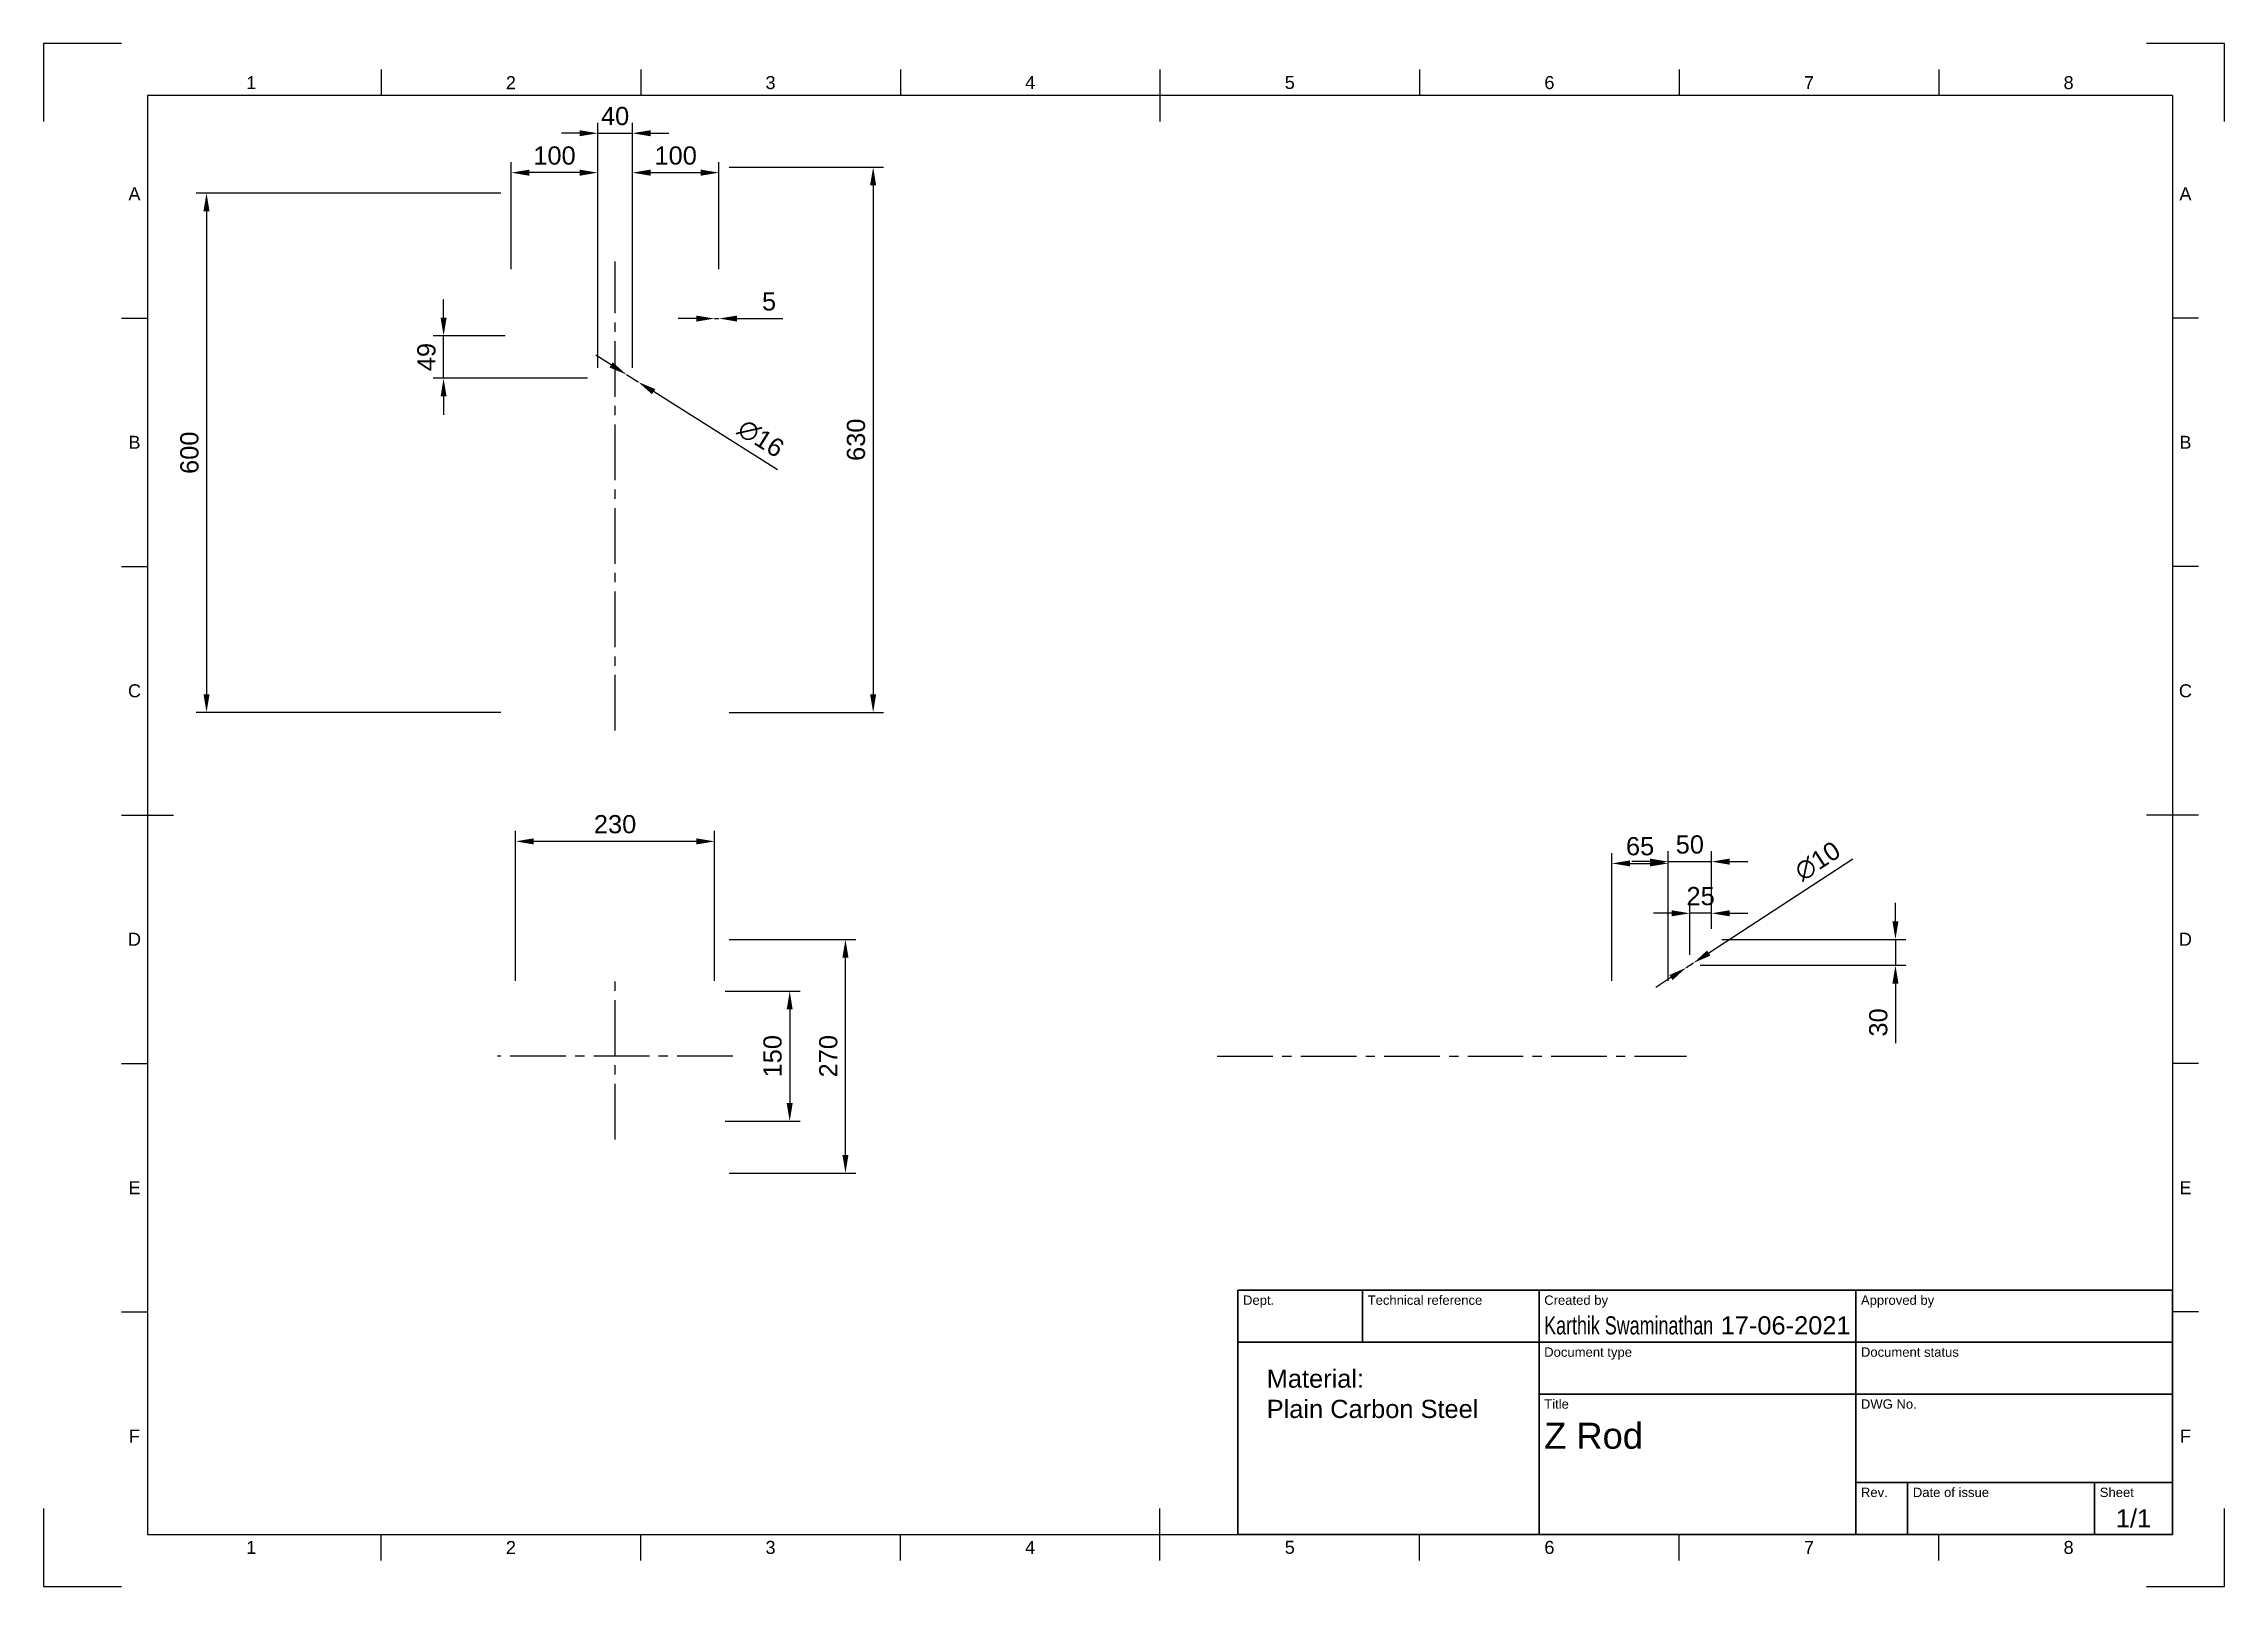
# Paper-space layout 'Sheet1' of a CAD drawing. Header units: millimetres. Extents: x 0 to 420, y 0 to 297.
import ezdxf
from ezdxf.enums import TextEntityAlignment as Align

# ---------------------------------------------------------------- set-up
doc = ezdxf.new("R2010")
doc.units = ezdxf.units.MM
doc.header["$LTSCALE"] = 0.75
doc.linetypes.add('CENTER2', pattern=[28.575, 19.05, -3.175, 3.175, -3.175])
for name, color, linetype, lineweight in [('Annotations', 7, 'Continuous', 25), ('Border', 7, 'Continuous', 25), ('Center Lines', 7, 'CENTER2', 25), ('Dimensions', 7, 'Continuous', 25), ('TitleBlock', 7, 'Continuous', 35)]:
    doc.layers.add(name, color=color, linetype=linetype, lineweight=lineweight)
doc.styles.add('FusionTitle', font='arial.ttf')
doc.styles.get("Standard").update_dxf_attribs({"font": 'arial.ttf'})
doc.dimstyles.new('ISO-25', dxfattribs={"dimtxt": 3.5, "dimasz": 3.5, "dimexe": 2, "dimexo": 2, "dimgap": 1.5, "dimtad": 1, "dimzin": 12, "dimdsep": 46, "dimtxsty": 'Standard', "dimcen": 0, "dimclrd": 256, "dimclre": 256, "dimclrt": 256, "dimazin": 3, "dimtp": 0.1, "dimtm": 0.1, "dimtfac": 0.714, "dimtmove": 0, "dimatfit": 3, "dimfxl": 1, "dimtzin": 12, "dimarcsym": 0})

# ---------------------------------------------------------------- blocks, each defined once
blk = doc.blocks.new('ISO_A3_SHEET')
at = {"layer": 'Border'}
for p, q in [((65, 292), (65, 287)), ((115, 292), (115, 287)), ((165, 292), (165, 287)), ((215, 292), (215, 282)), ((265, 292), (265, 287)), ((315, 292), (315, 287)), ((365, 292), (365, 287)), ((410, 287), (20, 287)), ((20, 287), (20, 10)), ((410, 287), (410, 10)), ((15, 244.16666), (20, 244.16666)), ((415, 244.16666), (410, 244.16666)), ((15, 196.33333), (20, 196.33333)), ((415, 196.33333), (410, 196.33333)), ((15, 148.5), (25, 148.5)), ((415, 148.5), (405, 148.5)), ((15, 100.66667), (20, 100.66667)), ((415, 100.66667), (410, 100.66667)), ((15, 52.83334), (20, 52.83334)), ((415, 52.83334), (410, 52.83334)), ((215, 5), (215, 15)), ((20, 10), (410, 10)), ((65, 5), (65, 10)), ((115, 5), (115, 10)), ((165, 5), (165, 10)), ((265, 5), (265, 10)), ((315, 5), (315, 10)), ((365, 5), (365, 10))]:
    blk.add_line(p, q, dxfattribs=at)
at = {"layer": 'Defpoints'}
for p, q in [((15, 297), (0, 297)), ((0, 297), (0, 282)), ((420, 297), (405, 297)), ((420, 282), (420, 297)), ((0, 15), (0, 0)), ((420, 0), (420, 15)), ((0, 0), (15, 0)), ((405, 0), (420, 0))]:
    blk.add_line(p, q, dxfattribs=at)
at = {"layer": 'Border', "style": 'FusionTitle'}
for s, p in [('1', (40, 289.5)), ('2', (90, 289.5)), ('3', (140, 289.5)), ('4', (190, 289.5)), ('5', (240, 289.5)), ('6', (290, 289.5)), ('7', (340, 289.5)), ('8', (390, 289.5)), ('A', (17.5, 268.08333)), ('A', (412.5, 268.08333)), ('B', (17.5, 220.25)), ('B', (412.5, 220.25)), ('C', (17.5, 172.41667)), ('C', (412.5, 172.41667)), ('D', (17.5, 124.58334)), ('D', (412.5, 124.58334)), ('E', (17.5, 76.75001)), ('E', (412.5, 76.75001)), ('F', (17.5, 28.91668)), ('F', (412.5, 28.91668)), ('1', (40, 7.5)), ('2', (90, 7.5)), ('3', (140, 7.5)), ('4', (190, 7.5)), ('5', (240, 7.5)), ('6', (290, 7.5)), ('7', (340, 7.5)), ('8', (390, 7.5))]:
    blk.add_text(s, height=2.5, dxfattribs=at).set_placement(p, align=Align.MIDDLE)
blk = doc.blocks.new('ISO_TITLEBLOCK')
at = {"layer": 'TitleBlock'}
for p, q in [((0, 47), (-180, 47)), ((-180, 47), (-180, 0)), ((-156, 37), (-156, 47)), ((-122, 0), (-122, 47)), ((-61, 0), (-61, 47)), ((0, 0), (0, 47)), ((-180, 37), (0, 37)), ((-122, 27), (0, 27)), ((-61, 10), (0, 10)), ((-51, 0), (-51, 10)), ((-15, 0), (-15, 10)), ((-180, 0), (0, 0))]:
    blk.add_line(p, q, dxfattribs=at)
at = {"layer": 'TitleBlock', "style": 'FusionTitle'}
for s, p in [('Dept.', (-179, 46)), ('Technical reference', (-155, 46)), ('Created by', (-121, 46)), ('Approved by', (-60, 46)), ('Document type', (-121, 36)), ('Document status', (-60, 36)), ('Title', (-121, 26)), ('DWG No.', (-60, 26)), ('Rev.', (-60, 9)), ('Date of issue', (-50, 9)), ('Sheet', (-14, 9))]:
    blk.add_text(s, height=1.8, dxfattribs=at).set_placement(p, align=Align.TOP_LEFT)
for tag, height, p in [('DEPT', 3.5, (-179, 42)), ('TECHNICAL_REFERENCE', 3.5, (-155, 42)), ('CREATED_BY', 3.5, (-121, 42)), ('APPROVED_BY', 3.5, (-60, 42)), ('DOCUMENT_TYPE', 3.5, (-121, 32)), ('DOCUMENT_STATUS', 3.5, (-60, 32)), ('TITLE_1', 5, (-121, 21.5)), ('TITLE_2', 5, (-121, 14)), ('TITLE_3', 5, (-121, 6.5)), ('DATE_OF_ISSUE', 3.5, (-50, 5))]:
    blk.add_attdef(tag, text='', height=height, dxfattribs=at).set_placement(p, align=Align.TOP_LEFT)
for tag, p in [('CREATED_DATE', (-62, 42)), ('APPROVED_DATE', (-0.99, 42))]:
    blk.add_attdef(tag, text='', height=3.5, dxfattribs=at).set_placement(p, align=Align.TOP_RIGHT)
for tag, height, p in [('DRAWING_NUMBER', 5, (-30.5, 19.75)), ('REV', 3.5, (-56, 4.85)), ('SHEET', 3.5, (-7.5, 4.85))]:
    blk.add_attdef(tag, text='', height=height, dxfattribs=at).set_placement(p, align=Align.TOP_CENTER)
blk = doc.blocks.new('*D25')
at = {"layer": 'Defpoints', "color": 0, "transparency": 16777216}
for p in [(90.06, 268.24), (31.37, 168.24), (90.06, 168.24)]:
    blk.add_point(p, dxfattribs=at)
at = {"layer": 'Dimensions', "lineweight": -2, "transparency": 16777216}
for p, q in [((88.06, 268.24), (29.37, 268.24)), ((31.37, 264.74), (31.37, 171.74)), ((88.06, 168.24), (29.37, 168.24))]:
    blk.add_line(p, q, dxfattribs=at)
at = {"layer": 'Dimensions', "transparency": 16777216}
for points in [[(30.79, 264.74), (31.96, 264.74), (31.37, 268.24)], [(30.79, 171.74), (31.96, 171.74), (31.37, 168.24)]]:
    blk.add_solid(points, dxfattribs=at)
at = {"layer": 'Dimensions', "transparency": 16777216, "insert": (28.09, 218.24), "char_height": 3.5, "attachment_point": 5, "rotation": 90}
blk.add_mtext('600', dxfattribs=at)
blk = doc.blocks.new('*D26')
at = {"layer": 'Defpoints', "color": 0, "transparency": 16777216}
for p in [(130.06, 273.24), (130.06, 168.24), (159.76, 168.24)]:
    blk.add_point(p, dxfattribs=at)
at = {"layer": 'Dimensions', "lineweight": -2, "transparency": 16777216}
for p, q in [((132.06, 273.24), (161.76, 273.24)), ((159.76, 269.74), (159.76, 171.74)), ((132.06, 168.24), (161.76, 168.24))]:
    blk.add_line(p, q, dxfattribs=at)
at = {"layer": 'Dimensions', "transparency": 16777216}
for points in [[(159.18, 269.74), (160.34, 269.74), (159.76, 273.24)], [(159.18, 171.74), (160.34, 171.74), (159.76, 168.24)]]:
    blk.add_solid(points, dxfattribs=at)
at = {"layer": 'Dimensions', "transparency": 16777216, "insert": (156.47, 220.74), "char_height": 3.5, "attachment_point": 5, "rotation": 90}
blk.add_mtext('630', dxfattribs=at)
blk = doc.blocks.new('*D27')
at = {"layer": 'Defpoints', "color": 0, "transparency": 16777216}
for p in [(77.03, 240.74), (90.89, 240.74), (106.73, 232.57)]:
    blk.add_point(p, dxfattribs=at)
at = {"layer": 'Dimensions', "lineweight": -2, "transparency": 16777216}
for p, q in [((77.03, 244.24), (77.03, 247.74)), ((88.89, 240.74), (75.03, 240.74)), ((77.03, 232.57), (77.03, 240.74)), ((104.73, 232.57), (75.03, 232.57)), ((77.03, 229.07), (77.03, 225.57))]:
    blk.add_line(p, q, dxfattribs=at)
at = {"layer": 'Dimensions', "transparency": 16777216}
for points in [[(76.45, 244.24), (77.61, 244.24), (77.03, 240.74)], [(76.45, 229.07), (77.61, 229.07), (77.03, 232.57)]]:
    blk.add_solid(points, dxfattribs=at)
at = {"layer": 'Dimensions', "transparency": 16777216, "insert": (73.74, 236.66), "char_height": 3.5, "attachment_point": 5, "rotation": 90}
blk.add_mtext('49', dxfattribs=at)
blk = doc.blocks.new('*D28')
at = {"layer": 'Defpoints', "color": 0, "transparency": 16777216}
for p in [(90.06, 272.16), (90.06, 251.57), (106.73, 232.57)]:
    blk.add_point(p, dxfattribs=at)
at = {"layer": 'Dimensions', "lineweight": -2, "transparency": 16777216}
for p, q in [((90.06, 253.57), (90.06, 274.16)), ((106.73, 234.57), (106.73, 274.16)), ((103.23, 272.16), (93.56, 272.16))]:
    blk.add_line(p, q, dxfattribs=at)
at = {"layer": 'Dimensions', "transparency": 16777216}
for points in [[(93.56, 272.74), (93.56, 271.57), (90.06, 272.16)], [(103.23, 272.74), (103.23, 271.57), (106.73, 272.16)]]:
    blk.add_solid(points, dxfattribs=at)
at = {"layer": 'Dimensions', "transparency": 16777216, "insert": (98.39, 275.44), "char_height": 3.5, "attachment_point": 5}
blk.add_mtext('100', dxfattribs=at)
blk = doc.blocks.new('*D29')
at = {"layer": 'Defpoints', "color": 0, "transparency": 16777216}
for p in [(113.39, 279.75), (106.73, 232.57), (113.39, 232.57)]:
    blk.add_point(p, dxfattribs=at)
at = {"layer": 'Dimensions', "lineweight": -2, "transparency": 16777216}
for p, q in [((106.73, 234.57), (106.73, 281.75)), ((113.39, 234.57), (113.39, 281.75)), ((103.23, 279.75), (99.73, 279.75)), ((106.73, 279.75), (113.39, 279.75)), ((116.89, 279.75), (120.39, 279.75))]:
    blk.add_line(p, q, dxfattribs=at)
at = {"layer": 'Dimensions', "transparency": 16777216}
for points in [[(103.23, 280.33), (103.23, 279.17), (106.73, 279.75)], [(116.89, 280.33), (116.89, 279.17), (113.39, 279.75)]]:
    blk.add_solid(points, dxfattribs=at)
at = {"layer": 'Dimensions', "transparency": 16777216, "insert": (110.06, 283.04), "char_height": 3.5, "attachment_point": 5}
blk.add_mtext('40', dxfattribs=at)
blk = doc.blocks.new('*D30')
at = {"layer": 'Defpoints', "color": 0, "transparency": 16777216}
for p in [(130.06, 272.16), (130.06, 251.57), (113.39, 232.57)]:
    blk.add_point(p, dxfattribs=at)
at = {"layer": 'Dimensions', "lineweight": -2, "transparency": 16777216}
for p, q in [((113.39, 234.57), (113.39, 274.16)), ((130.06, 253.57), (130.06, 274.16)), ((116.89, 272.16), (126.56, 272.16))]:
    blk.add_line(p, q, dxfattribs=at)
at = {"layer": 'Dimensions', "transparency": 16777216}
for points in [[(116.89, 272.74), (116.89, 271.57), (113.39, 272.16)], [(126.56, 272.74), (126.56, 271.57), (130.06, 272.16)]]:
    blk.add_solid(points, dxfattribs=at)
at = {"layer": 'Dimensions', "transparency": 16777216, "insert": (121.73, 275.44), "char_height": 3.5, "attachment_point": 5}
blk.add_mtext('100', dxfattribs=at)
blk = doc.blocks.new('*D31')
at = {"layer": 'Defpoints', "color": 0, "transparency": 16777216}
for p in [(129.23, 244.07), (130.06, 244.07), (130.06, 244.07)]:
    blk.add_point(p, dxfattribs=at)
at = {"layer": 'Dimensions', "lineweight": -2, "transparency": 16777216}
for p, q in [((125.73, 244.07), (122.23, 244.07)), ((129.23, 244.07), (130.06, 244.07)), ((133.56, 244.07), (142.38, 244.07))]:
    blk.add_line(p, q, dxfattribs=at)
at = {"layer": 'Dimensions', "transparency": 16777216}
for points in [[(125.73, 244.65), (125.73, 243.49), (129.23, 244.07)], [(133.56, 244.65), (133.56, 243.49), (130.06, 244.07)]]:
    blk.add_solid(points, dxfattribs=at)
at = {"layer": 'Dimensions', "transparency": 16777216, "insert": (139.72, 247.35), "char_height": 3.5, "attachment_point": 5}
blk.add_mtext('5', dxfattribs=at)
blk = doc.blocks.new('*D32')
at = {"layer": 'Defpoints', "color": 0, "transparency": 16777216}
for p in [(90.89, 143.42), (90.89, 114.56), (129.23, 114.56)]:
    blk.add_point(p, dxfattribs=at)
at = {"layer": 'Dimensions', "lineweight": -2, "transparency": 16777216}
for p, q in [((90.89, 116.56), (90.89, 145.42)), ((125.73, 143.42), (94.39, 143.42)), ((129.23, 116.56), (129.23, 145.42))]:
    blk.add_line(p, q, dxfattribs=at)
at = {"layer": 'Dimensions', "transparency": 16777216}
for points in [[(94.39, 144.01), (94.39, 142.84), (90.89, 143.42)], [(125.73, 144.01), (125.73, 142.84), (129.23, 143.42)]]:
    blk.add_solid(points, dxfattribs=at)
at = {"layer": 'Dimensions', "transparency": 16777216, "insert": (110.06, 146.71), "char_height": 3.5, "attachment_point": 5}
blk.add_mtext('230', dxfattribs=at)
blk = doc.blocks.new('*D33')
at = {"layer": 'Defpoints', "color": 0, "transparency": 16777216}
for p in [(129.23, 114.56), (129.23, 89.56), (143.69, 89.56)]:
    blk.add_point(p, dxfattribs=at)
at = {"layer": 'Dimensions', "lineweight": -2, "transparency": 16777216}
for p, q in [((131.23, 114.56), (145.69, 114.56)), ((143.69, 111.06), (143.69, 93.06)), ((131.23, 89.56), (145.69, 89.56))]:
    blk.add_line(p, q, dxfattribs=at)
at = {"layer": 'Dimensions', "transparency": 16777216}
for points in [[(143.11, 111.06), (144.27, 111.06), (143.69, 114.56)], [(143.11, 93.06), (144.27, 93.06), (143.69, 89.56)]]:
    blk.add_solid(points, dxfattribs=at)
at = {"layer": 'Dimensions', "transparency": 16777216, "insert": (140.4, 102.06), "char_height": 3.5, "attachment_point": 5, "rotation": 90}
blk.add_mtext('150', dxfattribs=at)
blk = doc.blocks.new('*D34')
at = {"layer": 'Defpoints', "color": 0, "transparency": 16777216}
for p in [(130.06, 124.56), (154.43, 124.56), (130.06, 79.56)]:
    blk.add_point(p, dxfattribs=at)
at = {"layer": 'Dimensions', "lineweight": -2, "transparency": 16777216}
for p, q in [((132.06, 124.56), (156.43, 124.56)), ((154.43, 83.06), (154.43, 121.06)), ((132.06, 79.56), (156.43, 79.56))]:
    blk.add_line(p, q, dxfattribs=at)
at = {"layer": 'Dimensions', "transparency": 16777216}
for points in [[(153.84, 121.06), (155.01, 121.06), (154.43, 124.56)], [(153.84, 83.06), (155.01, 83.06), (154.43, 79.56)]]:
    blk.add_solid(points, dxfattribs=at)
at = {"layer": 'Dimensions', "transparency": 16777216, "insert": (151.14, 102.06), "char_height": 3.5, "attachment_point": 5, "rotation": 90}
blk.add_mtext('270', dxfattribs=at)
blk = doc.blocks.new('*D35')
at = {"layer": 'Defpoints', "color": 0, "transparency": 16777216}
for p in [(312.88, 139.18), (302.05, 114.56), (312.88, 114.56)]:
    blk.add_point(p, dxfattribs=at)
at = {"layer": 'Dimensions', "lineweight": -2, "transparency": 16777216}
for p, q in [((302.05, 116.56), (302.05, 141.18)), ((305.55, 139.18), (309.38, 139.18)), ((312.88, 116.56), (312.88, 141.18))]:
    blk.add_line(p, q, dxfattribs=at)
at = {"layer": 'Dimensions', "transparency": 16777216}
for points in [[(305.55, 139.77), (305.55, 138.6), (302.05, 139.18)], [(309.38, 139.77), (309.38, 138.6), (312.88, 139.18)]]:
    blk.add_solid(points, dxfattribs=at)
at = {"layer": 'Dimensions', "transparency": 16777216, "insert": (307.47, 142.47), "char_height": 3.5, "attachment_point": 5}
blk.add_mtext('65', dxfattribs=at)
blk = doc.blocks.new('*D36')
at = {"layer": 'Defpoints', "color": 0, "transparency": 16777216}
for p in [(321.22, 139.52), (312.88, 124.56), (321.22, 124.56)]:
    blk.add_point(p, dxfattribs=at)
at = {"layer": 'Dimensions', "lineweight": -2, "transparency": 16777216}
for p, q in [((309.38, 139.52), (305.88, 139.52)), ((312.88, 126.56), (312.88, 141.52)), ((312.88, 139.52), (321.22, 139.52)), ((321.22, 126.56), (321.22, 141.52)), ((324.72, 139.52), (328.22, 139.52))]:
    blk.add_line(p, q, dxfattribs=at)
at = {"layer": 'Dimensions', "transparency": 16777216}
for points in [[(309.38, 140.1), (309.38, 138.94), (312.88, 139.52)], [(324.72, 140.1), (324.72, 138.94), (321.22, 139.52)]]:
    blk.add_solid(points, dxfattribs=at)
at = {"layer": 'Dimensions', "transparency": 16777216, "insert": (317.05, 142.81), "char_height": 3.5, "attachment_point": 5}
blk.add_mtext('50', dxfattribs=at)
blk = doc.blocks.new('*D37')
at = {"layer": 'Defpoints', "color": 0, "transparency": 16777216}
for p in [(321.22, 124.56), (317.05, 119.56), (356.65, 119.56)]:
    blk.add_point(p, dxfattribs=at)
at = {"layer": 'Dimensions', "lineweight": -2, "transparency": 16777216}
for p, q in [((356.65, 128.06), (356.65, 131.56)), ((323.22, 124.56), (358.65, 124.56)), ((356.65, 124.56), (356.65, 119.56)), ((319.05, 119.56), (358.65, 119.56)), ((356.65, 116.06), (356.65, 104.56))]:
    blk.add_line(p, q, dxfattribs=at)
at = {"layer": 'Dimensions', "transparency": 16777216}
for points in [[(356.06, 128.06), (357.23, 128.06), (356.65, 124.56)], [(356.06, 116.06), (357.23, 116.06), (356.65, 119.56)]]:
    blk.add_solid(points, dxfattribs=at)
at = {"layer": 'Dimensions', "transparency": 16777216, "insert": (353.36, 108.56), "char_height": 3.5, "attachment_point": 5, "rotation": 90}
blk.add_mtext('30', dxfattribs=at)
blk = doc.blocks.new('*D38')
at = {"layer": 'Defpoints', "color": 0, "transparency": 16777216}
for p in [(317.05, 129.57), (321.22, 124.56), (317.05, 119.56)]:
    blk.add_point(p, dxfattribs=at)
at = {"layer": 'Dimensions', "lineweight": -2, "transparency": 16777216}
for p, q in [((317.05, 121.56), (317.05, 131.57)), ((321.22, 126.56), (321.22, 131.57)), ((313.55, 129.57), (310.05, 129.57)), ((321.22, 129.57), (317.05, 129.57)), ((324.72, 129.57), (328.22, 129.57))]:
    blk.add_line(p, q, dxfattribs=at)
at = {"layer": 'Dimensions', "transparency": 16777216}
for points in [[(313.55, 130.16), (313.55, 128.99), (317.05, 129.57)], [(324.72, 130.16), (324.72, 128.99), (321.22, 129.57)]]:
    blk.add_solid(points, dxfattribs=at)
at = {"layer": 'Dimensions', "transparency": 16777216, "insert": (319.13, 132.86), "char_height": 3.5, "attachment_point": 5}
blk.add_mtext('25', dxfattribs=at)
blk = doc.blocks.new('*D39')
at = {"layer": 'Defpoints', "color": 0, "transparency": 16777216}
for p in [(316.35, 119.11), (317.75, 120.01)]:
    blk.add_point(p, dxfattribs=at)
at = {"layer": 'Dimensions', "lineweight": -2, "transparency": 16777216}
for p, q in [((348.45, 139.99), (320.68, 121.92)), ((316.35, 119.11), (317.75, 120.01)), ((313.42, 117.2), (310.48, 115.29))]:
    blk.add_line(p, q, dxfattribs=at)
at = {"layer": 'Dimensions', "transparency": 16777216}
for points in [[(320.36, 122.41), (321, 121.43), (317.75, 120.01)], [(313.1, 117.69), (313.73, 116.71), (316.35, 119.11)]]:
    blk.add_solid(points, dxfattribs=at)
at = {"layer": 'Dimensions', "transparency": 16777216, "insert": (341.66, 139.61), "char_height": 3.5, "attachment_point": 5, "rotation": 33.0537}
blk.add_mtext('∅10', dxfattribs=at)
blk = doc.blocks.new('*U40')
at = {"layer": 'Center Lines', "color": 0, "ltscale": 0.75, "transparency": 16777216}
blk.add_line((22.67, 0), (-22.67, 0), dxfattribs=at)
blk = doc.blocks.new('*U41')
at = {"layer": 'Center Lines', "color": 0, "ltscale": 0.75, "transparency": 16777216}
blk.add_line((0, -45.17), (0, 45.17), dxfattribs=at)
blk = doc.blocks.new('*U42')
at = {"layer": 'Center Lines', "color": 0, "ltscale": 0.75, "transparency": 16777216}
blk.add_line((0, -16), (0, 16), dxfattribs=at)
blk = doc.blocks.new('*U43')
at = {"layer": 'Center Lines', "color": 0, "ltscale": 0.75, "transparency": 16777216}
blk.add_line((-45.17, 0), (45.17, 0), dxfattribs=at)
blk = doc.blocks.new('*D44')
at = {"layer": 'Defpoints', "color": 0, "transparency": 16777216}
for p in [(112.27, 233.28), (114.52, 231.86)]:
    blk.add_point(p, dxfattribs=at)
at = {"layer": 'Dimensions', "lineweight": -2, "transparency": 16777216}
for p, q in [((109.31, 235.15), (106.34, 237.02)), ((112.27, 233.28), (114.52, 231.86)), ((141.33, 214.98), (117.48, 230))]:
    blk.add_line(p, q, dxfattribs=at)
at = {"layer": 'Dimensions', "transparency": 16777216}
for points in [[(109.62, 235.64), (108.99, 234.66), (112.27, 233.28)], [(117.8, 230.49), (117.17, 229.5), (114.52, 231.86)]]:
    blk.add_solid(points, dxfattribs=at)
at = {"layer": 'Dimensions', "transparency": 16777216, "insert": (138.13, 220.99), "char_height": 3.5, "attachment_point": 5, "rotation": 327.7915}
blk.add_mtext('∅16', dxfattribs=at)

psp = doc.layouts.new('Sheet1')

# ---------------------------------------------------------------- block references
at = {"layer": 'Border'}
psp.add_blockref('ISO_A3_SHEET', (0, 0), dxfattribs=at)
at = {"layer": 'Center Lines', "ltscale": 0.75}
for name, p in [('*U41', (110.0616, 209.907)), ('*U42', (110.0616, 102.0598)), ('*U40', (110.0616, 102.0598)), ('*U43', (271.2153, 102.0598))]:
    psp.add_blockref(name, p, dxfattribs=at)
at = {"layer": 'TitleBlock'}
ref = psp.add_blockref('ISO_TITLEBLOCK', (410, 10), dxfattribs=at)
ref.add_attrib('CREATED_DATE', '17-06-2021', dxfattribs={"height": 3.5, "style": 'FusionTitle'}).set_placement((348, 52), align=Align.TOP_RIGHT)
ref.add_attrib('SHEET', '1/1', dxfattribs={"height": 3.5, "style": 'FusionTitle'}).set_placement((402.5, 14.85), align=Align.TOP_CENTER)
ref.add_attrib('TITLE_1', 'Z Rod', dxfattribs={"height": 5, "style": 'FusionTitle'}).set_placement((289, 31.5), align=Align.TOP_LEFT)
ref.add_attrib('CREATED_BY', 'Karthik Swaminathan', dxfattribs={"height": 3.5, "style": 'FusionTitle', "width": 0.704579}).set_placement((289, 52), align=Align.TOP_LEFT)

# ---------------------------------------------------------------- texts
at = {"layer": 'Annotations', "insert": (235.562, 41.7472), "char_height": 3.5, "attachment_point": 1}
psp.add_mtext_dynamic_manual_height_columns('Material:\\PPlain Carbon Steel', width=46.605208, gutter_width=17.5, heights=[0], dxfattribs=at)

# ---------------------------------------------------------------- dimensions: what is measured, and where the dimension line sits
at = {"layer": 'Dimensions'}
for base, p1, p2, angle, picture, middle, dimtype in [((113.395, 279.7494), (106.7283, 232.5737), (113.395, 232.5737), 0, '*D29', (110.0616, 279.7494), 161), ((90.0616, 272.1567), (106.7283, 232.5737), (90.0616, 251.5737), 180, '*D28', (98.395, 272.1567), 160), ((130.0616, 272.1567), (113.395, 232.5737), (130.0616, 251.5737), 180, '*D30', (121.7283, 272.1567), 160)]:
    dim = psp.add_linear_dim(base=base, p1=p1, p2=p2, angle=angle, dimstyle='ISO-25', override={"dimlfac": -6}, dxfattribs=at)
    dim.commit()
    dim.dimension.update_dxf_attribs({"geometry": picture, "text_midpoint": middle, "dimtype": dimtype})
for p1, p2, distance, picture, middle in [((130.0616, 273.2404), (130.0616, 168.2404), 29.6985, '*D26', (156.4719, 220.7404)), ((90.0616, 268.2404), (90.0616, 168.2404), -58.6886, '*D25', (28.0861, 218.2404)), ((129.2283, 114.5598), (90.895, 114.5598), -28.8652, '*D32', (110.0616, 146.7131)), ((302.0486, 114.5598), (312.8819, 114.5598), 24.6251, '*D35', (307.4653, 142.4718)), ((312.8819, 124.5598), (321.2153, 124.5598), 14.9603, '*D36', (317.0486, 142.807)), ((130.0616, 79.5598), (130.0616, 124.5598), -24.3653, '*D34', (151.1399, 102.0598))]:
    dim = psp.add_aligned_dim(p1=p1, p2=p2, distance=distance, dimstyle='ISO-25', override={"dimlfac": -6, "dimclrd": 256, "dimclre": 256}, dxfattribs=at)
    dim.commit()
    dim.dimension.update_dxf_attribs({"geometry": picture, "text_midpoint": middle})
dim = psp.add_linear_dim(base=(130.0616, 244.0705), p1=(129.2283, 244.0705), p2=(130.0616, 244.0705), dimstyle='ISO-25', override={"dimlfac": -6, "dimclrd": 256, "dimclre": 256}, dxfattribs=at)
dim.commit()
dim.dimension.update_dxf_attribs({"geometry": '*D31', "text_midpoint": (139.7219, 247.3504)})
for base, p1, p2, angle, picture, middle in [((77.0298, 240.7404), (106.7283, 232.5737), (90.895, 240.7404), 270, '*D27', (73.7428, 236.657)), ((356.6466, 119.5598), (321.2153, 124.5598), (317.0486, 119.5598), 90, '*D37', (353.3584, 108.5601)), ((143.6892, 89.5598), (129.2283, 114.5598), (129.2283, 89.5598), 270, '*D33', (140.4022, 102.0598))]:
    dim = psp.add_linear_dim(base=base, p1=p1, p2=p2, angle=angle, dimstyle='ISO-25', override={"dimlfac": -6, "dimclrd": 256, "dimclre": 256}, dxfattribs=at)
    dim.commit()
    dim.dimension.update_dxf_attribs({"geometry": picture, "text_midpoint": middle})
for p1, p2, override, picture, middle in [((112.2668, 233.2844), (114.5231, 231.863), {"dimlfac": -6, "dimclrd": 256, "dimclre": 256}, '*D44', (136.3288, 218.1267)), ((316.3501, 119.1052), (317.7471, 120.0143), {"dimlfac": -6}, '*D39', (343.5017, 136.7739))]:
    dim = psp.add_diameter_dim_2p(p1=p1, p2=p2, dimstyle='ISO-25', override=override, dxfattribs=at)
    dim.commit()
    dim.dimension.update_dxf_attribs({"geometry": picture, "text_midpoint": middle, "dimtype": 163})
dim = psp.add_linear_dim(base=(317.0486, 129.5724), p1=(321.2153, 124.5598), p2=(317.0486, 119.5598), dimstyle='ISO-25', override={"dimlfac": -6}, dxfattribs=at)
dim.commit()
dim.dimension.update_dxf_attribs({"geometry": '*D38', "text_midpoint": (319.1319, 129.5724), "dimtype": 160})

doc.saveas('drawing.dxf')
